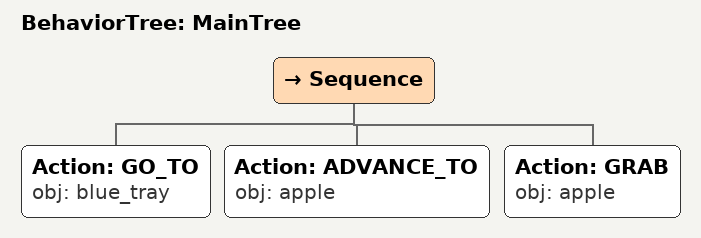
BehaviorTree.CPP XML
<root main_tree_to_execute="MainTree">
  <BehaviorTree ID="MainTree">
    <Sequence>
      <!-- Go to blue_tray -->
      <Action ID="GO_TO" obj="blue_tray" />
      <!-- Advance to apple -->
      <Action ID="ADVANCE_TO" obj="apple" />
      <!-- Grab apple -->
      <Action ID="GRAB" obj="apple" />
    </Sequence>
  </BehaviorTree>
</root>
